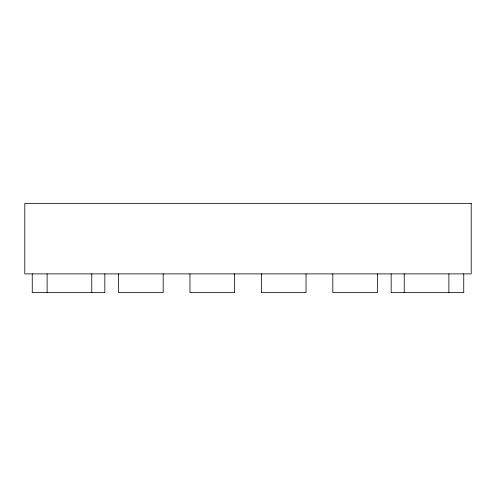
<?xml version="1.0" encoding="UTF-8"?>
<svg xmlns="http://www.w3.org/2000/svg" width="496" height="496" viewBox="0 0 496 496"><rect width="100%" height="100%" fill="white"/><g stroke="black" fill="none" stroke-linecap="round" stroke-linejoin="round"><path stroke-width="0.74" d="M463.748 273.891L463.748 292.64L391.158 292.64L391.158 273.891M448.88 273.891L448.88 292.64M404.24 273.891L404.24 292.64M377.456 273.891L377.456 292.64L332.816 292.64L332.816 273.891M306.032 273.891L306.032 292.64L261.392 292.64L261.392 273.891M234.608 273.891L234.608 292.64L189.968 292.64L189.968 273.891M163.184 273.891L163.184 292.64L118.544 292.64L118.544 273.891M104.842 273.891L104.842 292.64L32.252 292.64L32.252 273.891M91.76 273.891L91.76 292.64M47.12 273.891L47.12 292.64M471.2 203.36L24.8 203.36L24.8 273.891L471.2 273.891L471.2 203.36"/></g></svg>
